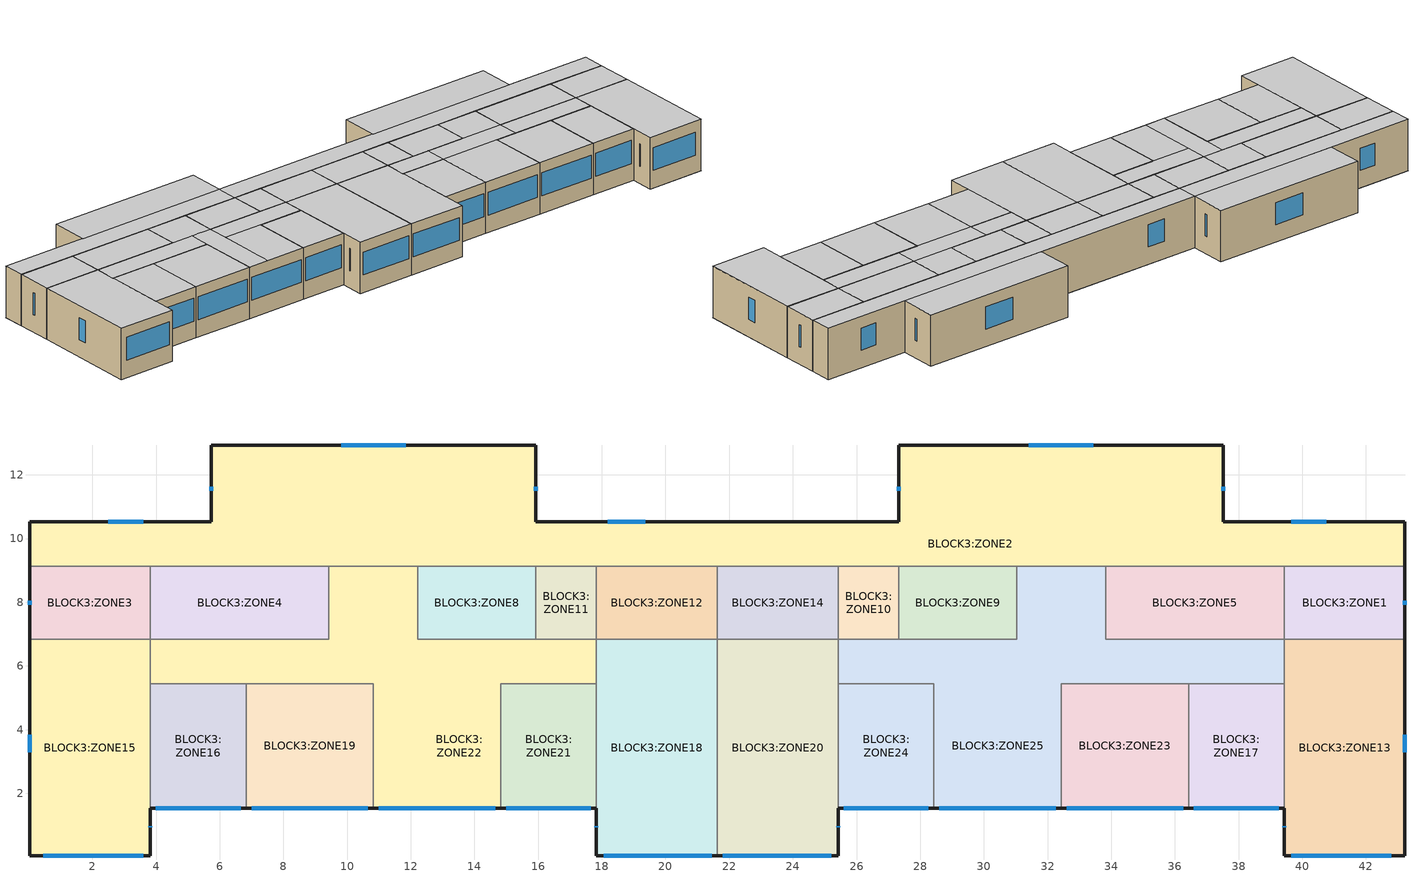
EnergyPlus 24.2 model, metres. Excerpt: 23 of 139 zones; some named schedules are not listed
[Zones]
BLOCK3:ZONE3
 floor to BLOCK2:ZONE3 (XIAN_Wenjiaoyuan_22_InternalFloor_Reversed_Rev): 3.82,6.83 0.03,6.83 0.03,9.14 3.82,9.14 z6.6
 wall outside (XIAN_Wenjiaoyuan_22_Wall): 0.03,9.14 0.03,6.83 z6.6:9.9
 wall to BLOCK3:ZONE4 (Project partition): 3.82,6.83 3.82,9.14 z6.6:9.9
 wall to BLOCK3:ZONE2 (Project partition): 3.82,9.14 0.03,9.14 z6.6:9.9
 wall to BLOCK3:ZONE15 (Project partition): 0.03,6.83 3.82,6.83 z6.6:9.9
 window (XIAN_Wenjiaoyuan_22_ExternalWindows - 1001): 0.03,8.05 0.03,7.92 z7.73:9.15
 ceiling to BLOCK4:ZONE3 (XIAN_Wenjiaoyuan_22_InternalFloor_Reversed): 0.03,6.83 3.82,6.83 3.82,9.14 0.03,9.14 z9.9
BLOCK3:ZONE4
 floor to BLOCK2:ZONE4 (XIAN_Wenjiaoyuan_22_InternalFloor_Reversed_Rev): 9.43,6.83 3.82,6.83 3.82,9.14 9.43,9.14 z6.6
 wall to BLOCK3:ZONE22 (Project partition_Rev): 3.82,6.83 9.43,6.83 9.43,9.14 z6.6:9.9
 wall to BLOCK3:ZONE2 (Project partition): 9.43,9.14 3.82,9.14 z6.6:9.9
 ceiling to BLOCK4:ZONE4 (XIAN_Wenjiaoyuan_22_InternalFloor_Reversed): 3.82,6.83 9.43,6.83 9.43,9.14 3.82,9.14 z9.9
BLOCK3:ZONE22
 floor to BLOCK2:ZONE22 (XIAN_Wenjiaoyuan_22_InternalFloor_Reversed_Rev): 14.83,1.53 12.23,1.53 12.23,5.43 14.83,5.43 z6.6; 17.83,5.43 12.23,5.43 12.23,6.83 17.83,6.83 z6.6; 12.23,6.83 9.43,6.83 9.43,9.14 12.23,9.14 z6.6; 10.83,5.43 3.82,5.43 3.82,6.83 10.82,6.83 z6.6; 12.23,1.53 10.83,1.53 10.82,6.83 12.23,6.83 z6.6
 wall outside (XIAN_Wenjiaoyuan_22_Wall): 10.83,1.53 14.83,1.53 z6.6:9.9
 wall to BLOCK3:ZONE8 (Project partition): 15.93,6.83 12.23,6.83 12.23,9.14 z6.6:9.9
 wall to BLOCK3:ZONE2 (Project partition): 12.23,9.14 9.43,9.14 z6.6:9.9
 wall to BLOCK3:ZONE15 (Project partition): 3.82,6.83 3.82,5.43 z6.6:9.9
 wall to BLOCK3:ZONE16 (Project partition): 3.82,5.43 6.83,5.43 z6.6:9.9
 wall to BLOCK3:ZONE19 (Project partition): 6.83,5.43 10.83,5.43 10.83,1.53 z6.6:9.9
 wall to BLOCK3:ZONE21 (Project partition): 14.83,1.53 14.83,5.43 17.83,5.43 z6.6:9.9
 wall to BLOCK3:ZONE18 (Project partition): 17.83,5.43 17.83,6.83 z6.6:9.9
 wall to BLOCK3:ZONE11 (Project partition): 17.83,6.83 15.93,6.83 z6.6:9.9
 window (XIAN_Wenjiaoyuan_22_ExternalWindows - 1001): 11,1.53 14.66,1.53 z7.73:9.2
 ceiling to BLOCK4:ZONE22 (XIAN_Wenjiaoyuan_22_InternalFloor_Reversed): 12.23,1.53 14.83,1.53 14.83,5.43 12.23,5.43 z9.9; 12.23,5.43 17.83,5.43 17.83,6.83 12.23,6.83 z9.9; 9.43,6.83 12.23,6.83 12.23,9.14 9.43,9.14 z9.9; 3.82,5.43 10.83,5.43 10.82,6.83 3.82,6.83 z9.9; 10.83,1.53 12.23,1.53 12.23,6.83 10.82,6.83 z9.9
BLOCK3:ZONE8
 floor to BLOCK2:ZONE8 (XIAN_Wenjiaoyuan_22_InternalFloor_Reversed_Rev): 15.93,6.83 12.23,6.83 12.23,9.14 15.93,9.14 z6.6
 wall to BLOCK3:ZONE11 (Project partition): 15.93,6.83 15.93,9.14 z6.6:9.9
 wall to BLOCK3:ZONE2 (Project partition): 15.93,9.14 12.23,9.14 z6.6:9.9
 ceiling to BLOCK4:ZONE8 (XIAN_Wenjiaoyuan_22_InternalFloor_Reversed): 12.23,6.83 15.93,6.83 15.93,9.14 12.23,9.14 z9.9
BLOCK3:ZONE11
 floor to BLOCK2:ZONE11 (XIAN_Wenjiaoyuan_22_InternalFloor_Reversed_Rev): 17.83,6.83 15.93,6.83 15.93,9.14 17.83,9.14 z6.6
 wall to BLOCK3:ZONE12 (Project partition): 17.83,6.83 17.83,9.14 z6.6:9.9
 wall to BLOCK3:ZONE2 (Project partition): 17.83,9.14 15.93,9.14 z6.6:9.9
 ceiling to BLOCK4:ZONE11 (XIAN_Wenjiaoyuan_22_InternalFloor_Reversed): 15.93,6.83 17.83,6.83 17.83,9.14 15.93,9.14 z9.9
BLOCK3:ZONE12
 floor to BLOCK2:ZONE12 (XIAN_Wenjiaoyuan_22_InternalFloor_Reversed_Rev): 21.63,6.83 17.83,6.83 17.83,9.14 21.63,9.14 z6.6
 wall to BLOCK3:ZONE14 (Project partition): 21.63,6.83 21.63,9.14 z6.6:9.9
 wall to BLOCK3:ZONE2 (Project partition): 21.63,9.14 17.83,9.14 z6.6:9.9
 wall to BLOCK3:ZONE18 (Project partition): 17.83,6.83 21.63,6.83 z6.6:9.9
 ceiling to BLOCK4:ZONE12 (XIAN_Wenjiaoyuan_22_InternalFloor_Reversed): 17.83,6.83 21.63,6.83 21.63,9.14 17.83,9.14 z9.9
BLOCK3:ZONE14
 floor to BLOCK2:ZONE14 (XIAN_Wenjiaoyuan_22_InternalFloor_Reversed_Rev): 25.43,6.83 21.63,6.83 21.63,9.14 25.43,9.14 z6.6
 wall to BLOCK3:ZONE10 (Project partition): 25.43,6.83 25.43,9.14 z6.6:9.9
 wall to BLOCK3:ZONE2 (Project partition): 25.43,9.14 21.63,9.14 z6.6:9.9
 wall to BLOCK3:ZONE20 (Project partition): 21.63,6.83 25.43,6.83 z6.6:9.9
 ceiling to BLOCK4:ZONE14 (XIAN_Wenjiaoyuan_22_InternalFloor_Reversed): 21.63,6.83 25.43,6.83 25.43,9.14 21.63,9.14 z9.9
BLOCK3:ZONE10
 floor to BLOCK2:ZONE10 (XIAN_Wenjiaoyuan_22_InternalFloor_Reversed_Rev): 27.33,6.83 25.43,6.83 25.43,9.14 27.33,9.14 z6.6
 wall to BLOCK3:ZONE9 (Project partition): 27.33,6.83 27.33,9.14 z6.6:9.9
 wall to BLOCK3:ZONE2 (Project partition): 27.33,9.14 25.43,9.14 z6.6:9.9
 wall to BLOCK3:ZONE25 (Project partition_Rev): 25.43,6.83 27.33,6.83 z6.6:9.9
 ceiling to BLOCK4:ZONE10 (XIAN_Wenjiaoyuan_22_InternalFloor_Reversed): 25.43,6.83 27.33,6.83 27.33,9.14 25.43,9.14 z9.9
BLOCK3:ZONE9
 floor to BLOCK2:ZONE9 (XIAN_Wenjiaoyuan_22_InternalFloor_Reversed_Rev): 31.03,6.83 27.33,6.83 27.33,9.14 31.03,9.14 z6.6
 wall to BLOCK3:ZONE25 (Project partition_Rev): 27.33,6.83 31.03,6.83 31.03,9.14 z6.6:9.9
 wall to BLOCK3:ZONE2 (Project partition): 31.03,9.14 27.33,9.14 z6.6:9.9
 ceiling to BLOCK4:ZONE9 (XIAN_Wenjiaoyuan_22_InternalFloor_Reversed): 27.33,6.83 31.03,6.83 31.03,9.14 27.33,9.14 z9.9
BLOCK3:ZONE25
 floor to BLOCK2:ZONE25 (XIAN_Wenjiaoyuan_22_InternalFloor_Reversed_Rev): 39.43,5.43 33.83,5.43 33.83,6.83 39.43,6.83 z6.6; 33.83,6.83 31.03,6.83 31.03,9.14 33.83,9.14 z6.6; 28.43,5.43 25.43,5.43 25.43,6.83 28.43,6.83 z6.6; 32.43,1.53 28.43,1.53 28.43,5.43 32.43,5.43 z6.6; 33.83,5.43 28.43,5.43 28.43,6.83 33.83,6.83 z6.6
 wall outside (XIAN_Wenjiaoyuan_22_Wall): 28.43,1.53 32.43,1.53 z6.6:9.9
 wall to BLOCK3:ZONE5 (Project partition): 39.43,6.83 33.83,6.83 33.83,9.14 z6.6:9.9
 wall to BLOCK3:ZONE2 (Project partition): 33.83,9.14 31.03,9.14 z6.6:9.9
 wall to BLOCK3:ZONE20 (Project partition): 25.43,6.83 25.43,5.43 z6.6:9.9
 wall to BLOCK3:ZONE24 (Project partition): 25.43,5.43 28.43,5.43 28.43,1.53 z6.6:9.9
 wall to BLOCK3:ZONE23 (Project partition): 32.43,1.53 32.43,5.43 36.43,5.43 z6.6:9.9
 wall to BLOCK3:ZONE17 (Project partition): 36.43,5.43 39.43,5.43 z6.6:9.9
 wall to BLOCK3:ZONE13 (Project partition): 39.43,5.43 39.43,6.83 z6.6:9.9
 window (XIAN_Wenjiaoyuan_22_ExternalWindows - 1001): 28.6,1.53 32.26,1.53 z7.73:9.2
 ceiling to BLOCK4:ZONE25 (XIAN_Wenjiaoyuan_22_InternalFloor_Reversed): 33.83,5.43 39.43,5.43 39.43,6.83 33.83,6.83 z9.9; 31.03,6.83 33.83,6.83 33.83,9.14 31.03,9.14 z9.9; 25.43,5.43 28.43,5.43 28.43,6.83 25.43,6.83 z9.9; 28.43,1.53 32.43,1.53 32.43,5.43 28.43,5.43 z9.9; 28.43,5.43 33.83,5.43 33.83,6.83 28.43,6.83 z9.9
BLOCK3:ZONE5
 floor to BLOCK2:ZONE5 (XIAN_Wenjiaoyuan_22_InternalFloor_Reversed_Rev): 39.43,6.83 33.83,6.83 33.83,9.14 39.43,9.14 z6.6
 wall to BLOCK3:ZONE1 (Project partition): 39.43,6.83 39.43,9.14 z6.6:9.9
 wall to BLOCK3:ZONE2 (Project partition): 39.43,9.14 33.83,9.14 z6.6:9.9
 ceiling to BLOCK4:ZONE5 (XIAN_Wenjiaoyuan_22_InternalFloor_Reversed): 33.83,6.83 39.43,6.83 39.43,9.14 33.83,9.14 z9.9
BLOCK3:ZONE1
 floor to BLOCK2:ZONE1 (XIAN_Wenjiaoyuan_22_InternalFloor_Reversed_Rev): 43.23,6.83 39.43,6.83 39.43,9.14 43.23,9.14 z6.6
 wall outside (XIAN_Wenjiaoyuan_22_Wall): 43.23,6.83 43.23,9.14 z6.6:9.9
 wall to BLOCK3:ZONE2 (Project partition): 43.23,9.14 39.43,9.14 z6.6:9.9
 wall to BLOCK3:ZONE13 (Project partition): 39.43,6.83 43.23,6.83 z6.6:9.9
 window (XIAN_Wenjiaoyuan_22_ExternalWindows - 1001): 43.23,7.92 43.23,8.05 z7.73:9.15
 ceiling to BLOCK4:ZONE1 (XIAN_Wenjiaoyuan_22_InternalFloor_Reversed): 39.43,6.83 43.23,6.83 43.23,9.14 39.43,9.14 z9.9
BLOCK3:ZONE15
 floor to BLOCK2:ZONE15 (XIAN_Wenjiaoyuan_22_InternalFloor_Reversed_Rev): 3.82,0.03 0.03,0.03 0.03,6.83 3.82,6.83 z6.6
 wall outside (XIAN_Wenjiaoyuan_22_Wall): 0.03,6.83 0.03,0.03 3.82,0.03 3.82,1.53 z6.6:9.9
 wall to BLOCK3:ZONE16 (Project partition): 3.82,1.53 3.82,5.43 z6.6:9.9
 window (XIAN_Wenjiaoyuan_22_ExternalWindows - 1001): 0.03,3.84 0.03,3.28 / 3.82,0.93 3.82,0.97 z7.73:9.15; 0.46,0.03 3.6,0.03 z7.73:9.21
 ceiling to BLOCK4:ZONE15 (XIAN_Wenjiaoyuan_22_InternalFloor_Reversed): 0.03,0.03 3.82,0.03 3.82,6.83 0.03,6.83 z9.9
BLOCK3:ZONE18
 floor to BLOCK2:ZONE18 (XIAN_Wenjiaoyuan_22_InternalFloor_Reversed_Rev): 21.63,0.03 17.83,0.03 17.83,6.83 21.63,6.83 z6.6
 wall outside (XIAN_Wenjiaoyuan_22_Wall): 17.83,1.53 17.83,0.03 21.63,0.03 z6.6:9.9
 wall to BLOCK3:ZONE20 (Project partition): 21.63,0.03 21.63,6.83 z6.6:9.9
 wall to BLOCK3:ZONE21 (Project partition): 17.83,5.43 17.83,1.53 z6.6:9.9
 window (XIAN_Wenjiaoyuan_22_ExternalWindows - 1001): 17.83,0.97 17.83,0.93 z7.73:9.15; 18.06,0.03 21.46,0.03 z7.73:9.2
 ceiling to BLOCK4:ZONE18 (XIAN_Wenjiaoyuan_22_InternalFloor_Reversed): 17.83,0.03 21.63,0.03 21.63,6.83 17.83,6.83 z9.9
BLOCK3:ZONE20
 floor to BLOCK2:ZONE20 (XIAN_Wenjiaoyuan_22_InternalFloor_Reversed_Rev): 25.43,0.03 21.63,0.03 21.63,6.83 25.43,6.83 z6.6
 wall outside (XIAN_Wenjiaoyuan_22_Wall): 21.63,0.03 25.43,0.03 25.43,1.53 z6.6:9.9
 wall to BLOCK3:ZONE24 (Project partition): 25.43,1.53 25.43,5.43 z6.6:9.9
 window (XIAN_Wenjiaoyuan_22_ExternalWindows - 1001): 21.8,0.03 25.2,0.03 z7.73:9.2; 25.43,0.93 25.43,0.97 z7.73:9.15
 ceiling to BLOCK4:ZONE20 (XIAN_Wenjiaoyuan_22_InternalFloor_Reversed): 21.63,0.03 25.43,0.03 25.43,6.83 21.63,6.83 z9.9
BLOCK3:ZONE13
 floor to BLOCK2:ZONE13 (XIAN_Wenjiaoyuan_22_InternalFloor_Reversed_Rev): 43.23,0.03 39.43,0.03 39.43,6.83 43.23,6.83 z6.6
 wall outside (XIAN_Wenjiaoyuan_22_Wall): 39.43,1.53 39.43,0.03 43.23,0.03 43.23,6.83 z6.6:9.9
 wall to BLOCK3:ZONE17 (Project partition): 39.43,5.43 39.43,1.53 z6.6:9.9
 window (XIAN_Wenjiaoyuan_22_ExternalWindows - 1001): 43.23,3.28 43.23,3.84 / 39.43,0.97 39.43,0.93 z7.73:9.15; 39.66,0.03 42.8,0.03 z7.73:9.21
 ceiling to BLOCK4:ZONE13 (XIAN_Wenjiaoyuan_22_InternalFloor_Reversed): 39.43,0.03 43.23,0.03 43.23,6.83 39.43,6.83 z9.9
BLOCK3:ZONE16
 floor to BLOCK2:ZONE16 (XIAN_Wenjiaoyuan_22_InternalFloor_Reversed_Rev): 6.83,1.53 3.82,1.53 3.82,5.43 6.83,5.43 z6.6
 wall outside (XIAN_Wenjiaoyuan_22_Wall): 3.82,1.53 6.83,1.53 z6.6:9.9
 wall to BLOCK3:ZONE19 (Project partition): 6.83,1.53 6.83,5.43 z6.6:9.9
 window (XIAN_Wenjiaoyuan_22_ExternalWindows - 1001): 3.99,1.53 6.66,1.53 z7.73:9.22
 ceiling to BLOCK4:ZONE16 (XIAN_Wenjiaoyuan_22_InternalFloor_Reversed): 3.82,1.53 6.83,1.53 6.83,5.43 3.82,5.43 z9.9
BLOCK3:ZONE19
 floor to BLOCK2:ZONE19 (XIAN_Wenjiaoyuan_22_InternalFloor_Reversed_Rev): 10.83,1.53 6.83,1.53 6.83,5.43 10.83,5.43 z6.6
 wall outside (XIAN_Wenjiaoyuan_22_Wall): 6.83,1.53 10.83,1.53 z6.6:9.9
 window (XIAN_Wenjiaoyuan_22_ExternalWindows - 1001): 7,1.53 10.66,1.53 z7.73:9.2
 ceiling to BLOCK4:ZONE19 (XIAN_Wenjiaoyuan_22_InternalFloor_Reversed): 6.83,1.53 10.83,1.53 10.83,5.43 6.83,5.43 z9.9
BLOCK3:ZONE21
 floor to BLOCK2:ZONE21 (XIAN_Wenjiaoyuan_22_InternalFloor_Reversed_Rev): 17.83,1.53 14.83,1.53 14.83,5.43 17.83,5.43 z6.6
 wall outside (XIAN_Wenjiaoyuan_22_Wall): 14.83,1.53 17.83,1.53 z6.6:9.9
 window (XIAN_Wenjiaoyuan_22_ExternalWindows - 1001): 15,1.53 17.66,1.53 z7.73:9.22
 ceiling to BLOCK4:ZONE21 (XIAN_Wenjiaoyuan_22_InternalFloor_Reversed): 14.83,1.53 17.83,1.53 17.83,5.43 14.83,5.43 z9.9
BLOCK3:ZONE24
 floor to BLOCK2:ZONE24 (XIAN_Wenjiaoyuan_22_InternalFloor_Reversed_Rev): 28.43,1.53 25.43,1.53 25.43,5.43 28.43,5.43 z6.6
 wall outside (XIAN_Wenjiaoyuan_22_Wall): 25.43,1.53 28.43,1.53 z6.6:9.9
 window (XIAN_Wenjiaoyuan_22_ExternalWindows - 1001): 25.6,1.53 28.26,1.53 z7.73:9.22
 ceiling to BLOCK4:ZONE24 (XIAN_Wenjiaoyuan_22_InternalFloor_Reversed): 25.43,1.53 28.43,1.53 28.43,5.43 25.43,5.43 z9.9
BLOCK3:ZONE23
 floor to BLOCK2:ZONE23 (XIAN_Wenjiaoyuan_22_InternalFloor_Reversed_Rev): 36.43,1.53 32.43,1.53 32.43,5.43 36.43,5.43 z6.6
 wall outside (XIAN_Wenjiaoyuan_22_Wall): 32.43,1.53 36.43,1.53 z6.6:9.9
 wall to BLOCK3:ZONE17 (Project partition): 36.43,1.53 36.43,5.43 z6.6:9.9
 window (XIAN_Wenjiaoyuan_22_ExternalWindows - 1001): 32.6,1.53 36.26,1.53 z7.73:9.2
 ceiling to BLOCK4:ZONE23 (XIAN_Wenjiaoyuan_22_InternalFloor_Reversed): 32.43,1.53 36.43,1.53 36.43,5.43 32.43,5.43 z9.9
BLOCK3:ZONE17
 floor to BLOCK2:ZONE17 (XIAN_Wenjiaoyuan_22_InternalFloor_Reversed_Rev): 39.43,1.53 36.43,1.53 36.43,5.43 39.43,5.43 z6.6
 wall outside (XIAN_Wenjiaoyuan_22_Wall): 36.43,1.53 39.43,1.53 z6.6:9.9
 window (XIAN_Wenjiaoyuan_22_ExternalWindows - 1001): 36.6,1.53 39.26,1.53 z7.73:9.22
 ceiling to BLOCK4:ZONE17 (XIAN_Wenjiaoyuan_22_InternalFloor_Reversed): 36.43,1.53 39.43,1.53 39.43,5.43 36.43,5.43 z9.9
BLOCK3:ZONE2
 floor to BLOCK2:ZONE2 (XIAN_Wenjiaoyuan_22_InternalFloor_Reversed_Rev): 37.53,10.54 27.33,10.54 27.33,12.94 37.53,12.94 z6.6; 43.23,9.14 15.93,9.14 15.93,10.54 43.23,10.54 z6.6; 15.93,10.54 5.73,10.54 5.73,12.94 15.93,12.94 z6.6; 15.93,9.14 0.03,9.14 0.03,10.54 15.93,10.54 z6.6
 wall outside (XIAN_Wenjiaoyuan_22_Wall): 43.23,9.14 43.23,10.54 37.53,10.54 37.53,12.94 27.33,12.94 27.33,10.54 15.93,10.54 15.93,12.94 5.73,12.94 5.73,10.54 0.03,10.54 0.03,9.14 z6.6:9.9
 window (XIAN_Wenjiaoyuan_22_ExternalWindows - 1001): 40.76,10.54 39.66,10.54 / 37.53,11.5 37.53,11.63 / 33.44,12.94 31.42,12.94 / 27.33,11.63 27.33,11.5 / 15.93,11.5 15.93,11.63 / 11.84,12.94 9.81,12.94 / 5.73,11.63 5.73,11.5 / 3.6,10.54 2.49,10.54 z7.73:9.15
 window x2 (XIAN_Wenjiaoyuan_22_ExternalWindows - 1001): 19.37,10.54 18.19,10.54 z7.73:9.15
 ceiling to BLOCK4:ZONE2 (XIAN_Wenjiaoyuan_22_InternalFloor_Reversed): 27.33,10.54 37.53,10.54 37.53,12.94 27.33,12.94 z9.9; 15.93,9.14 43.23,9.14 43.23,10.54 15.93,10.54 z9.9; 5.73,10.54 15.93,10.54 15.93,12.94 5.73,12.94 z9.9; 0.03,9.14 15.93,9.14 15.93,10.54 0.03,10.54 z9.9
[Site:Location]
XIAN_Wenjiaoyuan_22 (01-01:31-12)  (01-01:31-12): Latitude {deg}=34.3; Longitude {deg}=108.93; Time Zone {hr}=8; Elevation {m}=479
[Site:GroundTemperature:BuildingSurface]
18, 18, 18, 18, 18, 18, 18, 18, 18, 18, 18, 18
[Site:GroundTemperature:Deep]
14, 14, 14, 14, 14, 14, 14, 14, 14, 14, 14, 14
[Site:GroundTemperature:Shallow]
14, 14, 14, 14, 14, 14, 14, 14, 14, 14, 14, 14
[Site:GroundTemperature:FCfactorMethod]
2.95, 1.86, 3.8, 6.83, 14.77, 20.89, 25.02, 26.28, 24.14, 19.38, 13.03, 7.13
[Site:GroundReflectance]
0.2, 0.2, 0.2, 0.2, 0.2, 0.2, 0.2, 0.2, 0.2, 0.2, 0.2, 0.2
[Site:GroundReflectance:SnowModifier]
2, 2
[SizingPeriod:DesignDay] Day of Month=15; Day Type=SummerDesignDay; Humidity Condition Type=WetBulb; Barometric Pressure {Pa}=95701.4; Wind Speed {m/s}=0; Wind Direction {deg}=0; Rain Indicator=No; Snow Indicator=No; Daylight Saving Time Indicator=No; Solar Model Indicator=ASHRAEClearSky; Sky Clearness=0.98
Name | Month | Maximum Dry-Bulb Temperature {C} | Daily Dry-Bulb Temperature Range {deltaC} | Wetbulb or DewPoint at Maximum Dry-Bulb {C}
Summer Design Day in XIAN_Wenjiaoyuan_22 (01-01:31-12) Jun | 6 | 38.1 | 15 | 20.8
Summer Design Day in XIAN_Wenjiaoyuan_22 (01-01:31-12) Jul | 7 | 37.8 | 12.1 | 24
Summer Design Day in XIAN_Wenjiaoyuan_22 (01-01:31-12) Aug | 8 | 36 | 10.7 | 25.3
Summer Design Day in XIAN_Wenjiaoyuan_22 (01-01:31-12) Sep | 9 | 34.2 | 12.2 | 23.4
[Site:Precipitation]
Precipitation Model Type=ScheduleAndDesignLevel; Design Level for Total Annual Precipitation {m/yr}=0.75; Precipitation Rates Schedule=Site Precipitation Schedule; Average Total Annual Precipitation {m/yr}=0.75
[Building]
Building 1: North Axis {deg}=0; Terrain=Suburbs; Loads Convergence Tolerance Value {W}=.04; Temperature Convergence Tolerance Value {deltaC}=.4; Solar Distribution=FullExterior; Maximum Number of Warmup Days=25; Minimum Number of Warmup Days=6
[Material:NoMass] Roughness=Rough; Thermal Resistance {m2-K/W}=.15; Thermal Absorptance=0.9; Solar Absorptance=0.7; Visible Absorptance=0.7
5_RVAL_2; 6_RVAL_2
[Construction]
XIAN_Wenjiaoyuan_22_InternalFloor_Reversed: XIAN_Wenjiaoyuan_22_InternalFloor_1_.02, XIAN_Wenjiaoyuan_22_InternalFloor_3_.1, XIAN_Wenjiaoyuan_22_InternalFloor_2_.12, XIAN_Wenjiaoyuan_22_InternalFloor_1_.03, XIAN_Wenjiaoyuan_22_InternalFloor_1_.02
XIAN_Wenjiaoyuan_22_InternalFloor_Reversed_Rev: XIAN_Wenjiaoyuan_22_InternalFloor_1_.02, XIAN_Wenjiaoyuan_22_InternalFloor_1_.03, XIAN_Wenjiaoyuan_22_InternalFloor_2_.12, XIAN_Wenjiaoyuan_22_InternalFloor_3_.1, XIAN_Wenjiaoyuan_22_InternalFloor_1_.02
Project partition: Gypsum Plasterboard_.025, 5_RVAL_2, Gypsum Plasterboard_.025
Project partition_Rev: Gypsum Plasterboard_.025, 6_RVAL_2, Gypsum Plasterboard_.025
XIAN_Wenjiaoyuan_22_Wall: XIAN_Wenjiaoyuan_22_Wall_1_.1, XIAN_Wenjiaoyuan_22_Wall_2_.02, XIAN_Wenjiaoyuan_22_Wall_3_.2, XIAN_Wenjiaoyuan_22_Wall_4_.015
XIAN_Wenjiaoyuan_22_ExternalWindows - 1001: Simple XIAN_Wenjiaoyuan_22_ExternalWindows - 1001
[Material] Roughness=Rough
Name | Thickness {m} | Conductivity {W/m-K} | Density {kg/m3} | Specific Heat {J/kg-K} | Thermal Absorptance | Solar Absorptance | Visible Absorptance
XIAN_Wenjiaoyuan_22_InternalFloor_1_.02 | .02 | 1.28 | 2100 | 840 | .9 | .6 | .6
XIAN_Wenjiaoyuan_22_InternalFloor_3_.1 | .1 | .041 | 500 | 840 | .9 | .6 | .6
XIAN_Wenjiaoyuan_22_InternalFloor_2_.12 | .12 | 1.74 | 500 | 840 | .9 | .6 | .6
XIAN_Wenjiaoyuan_22_InternalFloor_1_.03 | .03 | 1.28 | 2100 | 840 | .9 | .6 | .6
Gypsum Plasterboard_.025 | .025 | 0.25 | 900 | 1000 | 0.9 | 0.5 | 0.5
XIAN_Wenjiaoyuan_22_Wall_1_.1 | .1 | .041 | 1700 | 800 | .9 | .7 | .7
XIAN_Wenjiaoyuan_22_Wall_2_.02 | .02 | 1.28 | 35 | 1400 | .9 | .6 | .6
XIAN_Wenjiaoyuan_22_Wall_3_.2 | .2 | 1.74 | 1400 | 1000 | .9 | .6 | .6
XIAN_Wenjiaoyuan_22_Wall_4_.015 | .015 | 1.28 | 1000 | 1000 | .9 | .5 | .5
[WindowMaterial:SimpleGlazingSystem]
Simple XIAN_Wenjiaoyuan_22_ExternalWindows - 1001: U-Factor {W/m2-K}=1.76; Solar Heat Gain Coefficient=.33; Visible Transmittance=.8
[Zone] Type=1; Multiplier=1; Zone Inside Convection Algorithm=TARP; Part of Total Floor Area=Yes
Name | Volume {m3} | Floor Area {m2}
BLOCK3:ZONE3 | 21.9668 | 7.2979
BLOCK3:ZONE4 | 35.3248 | 11.7358
BLOCK3:ZONE22 | 112.6766 | 37.4341
BLOCK3:ZONE8 | 23.0076 | 7.6437
BLOCK3:ZONE11 | 11.3642 | 3.7755
BLOCK3:ZONE12 | 23.6386 | 7.8533
BLOCK3:ZONE14 | 23.6692 | 7.8635
BLOCK3:ZONE10 | 11.3336 | 3.7653
BLOCK3:ZONE9 | 23.0384 | 7.6539
BLOCK3:ZONE25 | 112.6033 | 37.4097
BLOCK3:ZONE5 | 35.2967 | 11.7265
BLOCK3:ZONE1 | 21.96 | 7.2957
BLOCK3:ZONE15 | 64.0793 | 21.2888
BLOCK3:ZONE18 | 69.0619 | 22.9441
BLOCK3:ZONE20 | 69.1091 | 22.9598
BLOCK3:ZONE13 | 64.0591 | 21.2821
BLOCK3:ZONE16 | 29.9622 | 9.9542
BLOCK3:ZONE19 | 40.4119 | 13.4259
BLOCK3:ZONE21 | 29.919 | 9.9399
BLOCK3:ZONE24 | 29.9377 | 9.9461
BLOCK3:ZONE23 | 40.442 | 13.4359
BLOCK3:ZONE17 | 29.9297 | 9.9434
BLOCK3:ZONE2 | 264.3602 | 87.8273
[PEOPLE] Number of People Calculation Method=People/Area; Fraction Radiant=.3; Sensible Heat Fraction=AutoCalculate; Carbon Dioxide Generation Rate {m3/s-W}=3.82e-08; Enable ASHRAE 55 Comfort Warnings=No; Mean Radiant Temperature Calculation Type=EnclosureAveraged; Work Efficiency Schedule=Work efficiency; Clothing Insulation Calculation Method=ClothingInsulationSchedule; Air Velocity Schedule=Default Air Velocity for Comfort Calculations
Name | Zone or ZoneList or Space or SpaceList | Number of People Schedule | People per Floor Area {person/m2} | Activity Level Schedule | Clothing Insulation Schedule
People BLOCK3:ZONE3 | BLOCK3:ZONE3 | Dwell_DomBath_Occ | 0.0187368 | Activity Schedule 5859 | Clothing Schedule 5859
People BLOCK3:ZONE4 | BLOCK3:ZONE4 | Dwell_DomKitchen_Occ | 0.0237037 | Activity Schedule 5866 | Clothing Schedule 5866
People BLOCK3:ZONE22 | BLOCK3:ZONE22 | Dwell_DomLounge_Occ | 0.0187563 | Activity Schedule 5873 | Clothing Schedule 5873
People BLOCK3:ZONE8 | BLOCK3:ZONE8 | Dwell_DomBed_Occ | 0.0229388 | Activity Schedule 5890 | Clothing Schedule 5890
People BLOCK3:ZONE11 | BLOCK3:ZONE11 | Dwell_DomToilet_Occ | 0.0243172 | Activity Schedule 5897 | Clothing Schedule 5897
People BLOCK3:ZONE12 | BLOCK3:ZONE12 | Dwell_DomBath_Occ | 0.0187368 | Activity Schedule 5904 | Clothing Schedule 5904
People BLOCK3:ZONE14 | BLOCK3:ZONE14 | Dwell_DomBath_Occ | 0.0187368 | Activity Schedule 5911 | Clothing Schedule 5911
People BLOCK3:ZONE10 | BLOCK3:ZONE10 | Dwell_DomToilet_Occ | 0.0243172 | Activity Schedule 5918 | Clothing Schedule 5918
People BLOCK3:ZONE9 | BLOCK3:ZONE9 | Dwell_DomBed_Occ | 0.0229388 | Activity Schedule 5925 | Clothing Schedule 5925
People BLOCK3:ZONE25 | BLOCK3:ZONE25 | Dwell_DomLounge_Occ | 0.0187563 | Activity Schedule 5932 | Clothing Schedule 5932
People BLOCK3:ZONE5 | BLOCK3:ZONE5 | Dwell_DomKitchen_Occ | 0.0237037 | Activity Schedule 5949 | Clothing Schedule 5949
People BLOCK3:ZONE1 | BLOCK3:ZONE1 | Dwell_DomBath_Occ | 0.0187368 | Activity Schedule 5956 | Clothing Schedule 5956
People BLOCK3:ZONE15 | BLOCK3:ZONE15 | Dwell_DomBed_Occ | 0.0229388 | Activity Schedule 5963 | Clothing Schedule 5963
People BLOCK3:ZONE18 | BLOCK3:ZONE18 | Dwell_DomBed_Occ | 0.0229388 | Activity Schedule 5972 | Clothing Schedule 5972
People BLOCK3:ZONE20 | BLOCK3:ZONE20 | Dwell_DomBed_Occ | 0.0229388 | Activity Schedule 5981 | Clothing Schedule 5981
People BLOCK3:ZONE13 | BLOCK3:ZONE13 | Dwell_DomBed_Occ | 0.0229388 | Activity Schedule 5990 | Clothing Schedule 5990
People BLOCK3:ZONE16 | BLOCK3:ZONE16 | Dwell_DomBed_Occ | 0.0229388 | Activity Schedule 5999 | Clothing Schedule 5999
People BLOCK3:ZONE19 | BLOCK3:ZONE19 | Dwell_DomDining_Occ | .0169163 | Activity Schedule 6006 | Clothing Schedule 6006
People BLOCK3:ZONE21 | BLOCK3:ZONE21 | Dwell_DomBed_Occ | 0.0229388 | Activity Schedule 6013 | Clothing Schedule 6013
People BLOCK3:ZONE24 | BLOCK3:ZONE24 | Dwell_DomBed_Occ | 0.0229388 | Activity Schedule 6020 | Clothing Schedule 6020
People BLOCK3:ZONE23 | BLOCK3:ZONE23 | Dwell_DomDining_Occ | .0169163 | Activity Schedule 6027 | Clothing Schedule 6027
People BLOCK3:ZONE17 | BLOCK3:ZONE17 | Dwell_DomBed_Occ | 0.0229388 | Activity Schedule 6034 | Clothing Schedule 6034
[Lights] Design Level Calculation Method=Watts/Area; Return Air Fraction=0; Fraction Radiant=.42; Fraction Visible=.18; Fraction Replaceable=1
Name | Zone or ZoneList or Space or SpaceList | Schedule | Watts per Floor Area {W/m2}
BLOCK3:ZONE3 General lighting | BLOCK3:ZONE3 | Dwell_DomBath_Light | 7.5
BLOCK3:ZONE4 General lighting | BLOCK3:ZONE4 | Dwell_DomKitchen_Light | 7.5
BLOCK3:ZONE22 General lighting | BLOCK3:ZONE22 | Dwell_DomLounge_Light | 2.5
BLOCK3:ZONE8 General lighting | BLOCK3:ZONE8 | Dwell_DomBed_Light | 5
BLOCK3:ZONE11 General lighting | BLOCK3:ZONE11 | Dwell_DomToilet_Light | 5
BLOCK3:ZONE12 General lighting | BLOCK3:ZONE12 | Dwell_DomBath_Light | 7.5
BLOCK3:ZONE14 General lighting | BLOCK3:ZONE14 | Dwell_DomBath_Light | 7.5
BLOCK3:ZONE10 General lighting | BLOCK3:ZONE10 | Dwell_DomToilet_Light | 5
BLOCK3:ZONE9 General lighting | BLOCK3:ZONE9 | Dwell_DomBed_Light | 5
BLOCK3:ZONE25 General lighting | BLOCK3:ZONE25 | Dwell_DomLounge_Light | 2.5
BLOCK3:ZONE5 General lighting | BLOCK3:ZONE5 | Dwell_DomKitchen_Light | 7.5
BLOCK3:ZONE1 General lighting | BLOCK3:ZONE1 | Dwell_DomBath_Light | 7.5
BLOCK3:ZONE15 General lighting | BLOCK3:ZONE15 | Dwell_DomBed_Light | 5
BLOCK3:ZONE18 General lighting | BLOCK3:ZONE18 | Dwell_DomBed_Light | 5
BLOCK3:ZONE20 General lighting | BLOCK3:ZONE20 | Dwell_DomBed_Light | 5
BLOCK3:ZONE13 General lighting | BLOCK3:ZONE13 | Dwell_DomBed_Light | 5
BLOCK3:ZONE16 General lighting | BLOCK3:ZONE16 | Dwell_DomBed_Light | 5
BLOCK3:ZONE19 General lighting | BLOCK3:ZONE19 | Dwell_DomDining_Light | 2.5
BLOCK3:ZONE21 General lighting | BLOCK3:ZONE21 | Dwell_DomBed_Light | 5
BLOCK3:ZONE24 General lighting | BLOCK3:ZONE24 | Dwell_DomBed_Light | 5
BLOCK3:ZONE23 General lighting | BLOCK3:ZONE23 | Dwell_DomDining_Light | 2.5
BLOCK3:ZONE17 General lighting | BLOCK3:ZONE17 | Dwell_DomBed_Light | 5
BLOCK3:ZONE2 General lighting | BLOCK3:ZONE2 | 8:00 - 18:00 Mon - Sat | 7.5
[OtherEquipment] Fuel Type=Electricity; Design Level Calculation Method=Watts/Area; Fraction Latent=0; Fraction Radiant=.2; Fraction Lost=0; Carbon Dioxide Generation Rate {m3/s-W}=0
Name | Zone or ZoneList or Space or SpaceList | Schedule | Power per Floor Area {W/m2}
BLOCK3:ZONE3 Equipment gain | BLOCK3:ZONE3 | Dwell_DomBath_Equip | 1.67
BLOCK3:ZONE4 Equipment gain | BLOCK3:ZONE4 | Dwell_DomKitchen_Equip | 30.28
BLOCK3:ZONE22 Equipment gain | BLOCK3:ZONE22 | Dwell_DomLounge_Equip | 3.9
BLOCK3:ZONE8 Equipment gain | BLOCK3:ZONE8 | Dwell_DomBed_Equip | 3.58
BLOCK3:ZONE11 Equipment gain | BLOCK3:ZONE11 | Dwell_DomToilet_Equip | 1.61
BLOCK3:ZONE12 Equipment gain | BLOCK3:ZONE12 | Dwell_DomBath_Equip | 1.67
BLOCK3:ZONE14 Equipment gain | BLOCK3:ZONE14 | Dwell_DomBath_Equip | 1.67
BLOCK3:ZONE10 Equipment gain | BLOCK3:ZONE10 | Dwell_DomToilet_Equip | 1.61
BLOCK3:ZONE9 Equipment gain | BLOCK3:ZONE9 | Dwell_DomBed_Equip | 3.58
BLOCK3:ZONE25 Equipment gain | BLOCK3:ZONE25 | Dwell_DomLounge_Equip | 3.9
BLOCK3:ZONE5 Equipment gain | BLOCK3:ZONE5 | Dwell_DomKitchen_Equip | 30.28
BLOCK3:ZONE1 Equipment gain | BLOCK3:ZONE1 | Dwell_DomBath_Equip | 1.67
BLOCK3:ZONE15 Equipment gain | BLOCK3:ZONE15 | Dwell_DomBed_Equip | 3.58
BLOCK3:ZONE18 Equipment gain | BLOCK3:ZONE18 | Dwell_DomBed_Equip | 3.58
BLOCK3:ZONE20 Equipment gain | BLOCK3:ZONE20 | Dwell_DomBed_Equip | 3.58
BLOCK3:ZONE13 Equipment gain | BLOCK3:ZONE13 | Dwell_DomBed_Equip | 3.58
BLOCK3:ZONE16 Equipment gain | BLOCK3:ZONE16 | Dwell_DomBed_Equip | 3.58
BLOCK3:ZONE19 Equipment gain | BLOCK3:ZONE19 | Dwell_DomDining_Equip | 3.06
BLOCK3:ZONE21 Equipment gain | BLOCK3:ZONE21 | Dwell_DomBed_Equip | 3.58
BLOCK3:ZONE24 Equipment gain | BLOCK3:ZONE24 | Dwell_DomBed_Equip | 3.58
BLOCK3:ZONE23 Equipment gain | BLOCK3:ZONE23 | Dwell_DomDining_Equip | 3.06
BLOCK3:ZONE17 Equipment gain | BLOCK3:ZONE17 | Dwell_DomBed_Equip | 3.58
[ZoneInfiltration:DesignFlowRate] Schedule=On 24/7; Design Flow Rate Calculation Method=Flow/zone; Constant Term Coefficient=1; Temperature Term Coefficient=0; Velocity Term Coefficient=0; Velocity Squared Term Coefficient=0
Name | Zone or ZoneList or Space or SpaceList | Design Flow Rate {m3/s}
BLOCK3:ZONE3 Infiltration | BLOCK3:ZONE3 | .004271
BLOCK3:ZONE4 Infiltration | BLOCK3:ZONE4 | .006869
BLOCK3:ZONE22 Infiltration | BLOCK3:ZONE22 | .021909
BLOCK3:ZONE8 Infiltration | BLOCK3:ZONE8 | .004474
BLOCK3:ZONE11 Infiltration | BLOCK3:ZONE11 | .00221
BLOCK3:ZONE12 Infiltration | BLOCK3:ZONE12 | .004596
BLOCK3:ZONE14 Infiltration | BLOCK3:ZONE14 | .004602
BLOCK3:ZONE10 Infiltration | BLOCK3:ZONE10 | .002204
BLOCK3:ZONE9 Infiltration | BLOCK3:ZONE9 | .00448
BLOCK3:ZONE25 Infiltration | BLOCK3:ZONE25 | .021895
BLOCK3:ZONE5 Infiltration | BLOCK3:ZONE5 | .006863
BLOCK3:ZONE1 Infiltration | BLOCK3:ZONE1 | .00427
BLOCK3:ZONE15 Infiltration | BLOCK3:ZONE15 | .01246
BLOCK3:ZONE18 Infiltration | BLOCK3:ZONE18 | .013429
BLOCK3:ZONE20 Infiltration | BLOCK3:ZONE20 | .013438
BLOCK3:ZONE13 Infiltration | BLOCK3:ZONE13 | .012456
BLOCK3:ZONE16 Infiltration | BLOCK3:ZONE16 | .005826
BLOCK3:ZONE19 Infiltration | BLOCK3:ZONE19 | .007858
BLOCK3:ZONE21 Infiltration | BLOCK3:ZONE21 | .005818
BLOCK3:ZONE24 Infiltration | BLOCK3:ZONE24 | .005821
BLOCK3:ZONE23 Infiltration | BLOCK3:ZONE23 | .007864
BLOCK3:ZONE17 Infiltration | BLOCK3:ZONE17 | .00582
BLOCK3:ZONE2 Infiltration | BLOCK3:ZONE2 | .051403
[Sizing:Zone] Zone Cooling Design Supply Air Temperature Input Method=SupplyAirTemperature; Zone Cooling Design Supply Air Temperature {C}=12; Zone Cooling Design Supply Air Temperature Difference {deltaC}=0; Zone Heating Design Supply Air Temperature Input Method=SupplyAirTemperature; Zone Heating Design Supply Air Temperature {C}=35; Zone Heating Design Supply Air Temperature Difference {deltaC}=0; Zone Cooling Design Supply Air Humidity Ratio {kgWater/kgDryAir}=0.0077; Zone Heating Design Supply Air Humidity Ratio {kgWater/kgDryAir}=0.0156; Zone Heating Sizing Factor=1.25; Zone Cooling Sizing Factor=1.15; Cooling Design Air Flow Method=DesignDay; Cooling Minimum Air Flow Fraction=0; Heating Design Air Flow Method=DesignDay; Zone Load Sizing Method=Sensible Load Only No Latent Load; Zone Latent Cooling Design Supply Air Humidity Ratio Input Method=HumidityRatioDifference; Zone Cooling Design Supply Air Humidity Ratio Difference {kgWater/kgDryAir}=0.005; Zone Latent Heating Design Supply Air Humidity Ratio Input Method=HumidityRatioDifference; Zone Humidification Design Supply Air Humidity Ratio Difference {kgWater/kgDryAir}=0.005
Name | Design Specification Outdoor Air Object | Design Specification Zone Air Distribution Object
BLOCK3:ZONE3 | BLOCK3:ZONE3 | BLOCK3:ZONE3
BLOCK3:ZONE4 | BLOCK3:ZONE4 | BLOCK3:ZONE4
BLOCK3:ZONE22 | BLOCK3:ZONE22 | BLOCK3:ZONE22
BLOCK3:ZONE8 | BLOCK3:ZONE8 | BLOCK3:ZONE8
BLOCK3:ZONE11 | BLOCK3:ZONE11 | BLOCK3:ZONE11
BLOCK3:ZONE12 | BLOCK3:ZONE12 | BLOCK3:ZONE12
BLOCK3:ZONE14 | BLOCK3:ZONE14 | BLOCK3:ZONE14
BLOCK3:ZONE10 | BLOCK3:ZONE10 | BLOCK3:ZONE10
BLOCK3:ZONE9 | BLOCK3:ZONE9 | BLOCK3:ZONE9
BLOCK3:ZONE25 | BLOCK3:ZONE25 | BLOCK3:ZONE25
BLOCK3:ZONE5 | BLOCK3:ZONE5 | BLOCK3:ZONE5
BLOCK3:ZONE1 | BLOCK3:ZONE1 | BLOCK3:ZONE1
BLOCK3:ZONE15 | BLOCK3:ZONE15 | BLOCK3:ZONE15
BLOCK3:ZONE18 | BLOCK3:ZONE18 | BLOCK3:ZONE18
BLOCK3:ZONE20 | BLOCK3:ZONE20 | BLOCK3:ZONE20
BLOCK3:ZONE13 | BLOCK3:ZONE13 | BLOCK3:ZONE13
BLOCK3:ZONE16 | BLOCK3:ZONE16 | BLOCK3:ZONE16
BLOCK3:ZONE19 | BLOCK3:ZONE19 | BLOCK3:ZONE19
BLOCK3:ZONE21 | BLOCK3:ZONE21 | BLOCK3:ZONE21
BLOCK3:ZONE24 | BLOCK3:ZONE24 | BLOCK3:ZONE24
BLOCK3:ZONE23 | BLOCK3:ZONE23 | BLOCK3:ZONE23
BLOCK3:ZONE17 | BLOCK3:ZONE17 | BLOCK3:ZONE17
BLOCK3:ZONE2 | BLOCK3:ZONE2 | BLOCK3:ZONE2
[DesignSpecification:ZoneAirDistribution] Zone Air Distribution Effectiveness in Cooling Mode=1; Zone Air Distribution Effectiveness in Heating Mode=1
BLOCK3:ZONE3; BLOCK3:ZONE4; BLOCK3:ZONE22; BLOCK3:ZONE8; BLOCK3:ZONE11; BLOCK3:ZONE12; BLOCK3:ZONE14; BLOCK3:ZONE10; BLOCK3:ZONE9; BLOCK3:ZONE25; BLOCK3:ZONE5; BLOCK3:ZONE1; BLOCK3:ZONE15; BLOCK3:ZONE18; BLOCK3:ZONE20; BLOCK3:ZONE13; BLOCK3:ZONE16; BLOCK3:ZONE19; BLOCK3:ZONE21; BLOCK3:ZONE24; BLOCK3:ZONE23; BLOCK3:ZONE17; BLOCK3:ZONE2
[DesignSpecification:OutdoorAir] Outdoor Air Method=Sum; Outdoor Air Flow per Zone {m3/s}=0; Outdoor Air Flow Air Changes per Hour {1/hr}=0
Name | Outdoor Air Flow per Person {m3/s-person} | Outdoor Air Flow per Zone Floor Area {m3/s-m2} | Outdoor Air Schedule
BLOCK3:ZONE3; BLOCK3:ZONE12; BLOCK3:ZONE14; BLOCK3:ZONE1 | .012 | 0 | Dwell_DomBath_Occ
BLOCK3:ZONE4; BLOCK3:ZONE5 | .012 | 0 | Dwell_DomKitchen_Occ
BLOCK3:ZONE22; BLOCK3:ZONE25 | .01 | 0 | Dwell_DomLounge_Occ
BLOCK3:ZONE8; BLOCK3:ZONE9; BLOCK3:ZONE15; BLOCK3:ZONE18; BLOCK3:ZONE20; BLOCK3:ZONE13; BLOCK3:ZONE16; BLOCK3:ZONE21; BLOCK3:ZONE24; BLOCK3:ZONE17 | .01 | 0 | Dwell_DomBed_Occ
BLOCK3:ZONE11; BLOCK3:ZONE10 | .012 | 0 | Dwell_DomToilet_Occ
BLOCK3:ZONE19; BLOCK3:ZONE23 | .01 | 0 | Dwell_DomDining_Occ
BLOCK3:ZONE2 | .004 | .001 | Off 24/7
[ZoneControl:Thermostat] Control Type Schedule=Zone Control Type Sched
Name | Zone or ZoneList | Control 1
BLOCK3:ZONE3 Thermostat | BLOCK3:ZONE3 | Dual Setpoint - Zone BLOCK3:ZONE3
BLOCK3:ZONE4 Thermostat | BLOCK3:ZONE4 | Dual Setpoint - Zone BLOCK3:ZONE4
BLOCK3:ZONE22 Thermostat | BLOCK3:ZONE22 | Dual Setpoint - Zone BLOCK3:ZONE22
BLOCK3:ZONE8 Thermostat | BLOCK3:ZONE8 | Dual Setpoint - Zone BLOCK3:ZONE8
BLOCK3:ZONE11 Thermostat | BLOCK3:ZONE11 | Dual Setpoint - Zone BLOCK3:ZONE11
BLOCK3:ZONE12 Thermostat | BLOCK3:ZONE12 | Dual Setpoint - Zone BLOCK3:ZONE12
BLOCK3:ZONE14 Thermostat | BLOCK3:ZONE14 | Dual Setpoint - Zone BLOCK3:ZONE14
BLOCK3:ZONE10 Thermostat | BLOCK3:ZONE10 | Dual Setpoint - Zone BLOCK3:ZONE10
BLOCK3:ZONE9 Thermostat | BLOCK3:ZONE9 | Dual Setpoint - Zone BLOCK3:ZONE9
BLOCK3:ZONE25 Thermostat | BLOCK3:ZONE25 | Dual Setpoint - Zone BLOCK3:ZONE25
BLOCK3:ZONE5 Thermostat | BLOCK3:ZONE5 | Dual Setpoint - Zone BLOCK3:ZONE5
BLOCK3:ZONE1 Thermostat | BLOCK3:ZONE1 | Dual Setpoint - Zone BLOCK3:ZONE1
BLOCK3:ZONE15 Thermostat | BLOCK3:ZONE15 | Dual Setpoint - Zone BLOCK3:ZONE15
BLOCK3:ZONE18 Thermostat | BLOCK3:ZONE18 | Dual Setpoint - Zone BLOCK3:ZONE18
BLOCK3:ZONE20 Thermostat | BLOCK3:ZONE20 | Dual Setpoint - Zone BLOCK3:ZONE20
BLOCK3:ZONE13 Thermostat | BLOCK3:ZONE13 | Dual Setpoint - Zone BLOCK3:ZONE13
BLOCK3:ZONE16 Thermostat | BLOCK3:ZONE16 | Dual Setpoint - Zone BLOCK3:ZONE16
BLOCK3:ZONE19 Thermostat | BLOCK3:ZONE19 | Dual Setpoint - Zone BLOCK3:ZONE19
BLOCK3:ZONE21 Thermostat | BLOCK3:ZONE21 | Dual Setpoint - Zone BLOCK3:ZONE21
BLOCK3:ZONE24 Thermostat | BLOCK3:ZONE24 | Dual Setpoint - Zone BLOCK3:ZONE24
BLOCK3:ZONE23 Thermostat | BLOCK3:ZONE23 | Dual Setpoint - Zone BLOCK3:ZONE23
BLOCK3:ZONE17 Thermostat | BLOCK3:ZONE17 | Dual Setpoint - Zone BLOCK3:ZONE17
BLOCK3:ZONE2 Thermostat | BLOCK3:ZONE2 | Dual Setpoint - Zone BLOCK3:ZONE2
[ThermostatSetpoint:DualSetpoint]
Name | Heating Setpoint Temperature Schedule | Cooling Setpoint Temperature Schedule
Dual Setpoint - Zone BLOCK3:ZONE3 | BLOCK3:ZONE3 Heating Setpoint Schedule | BLOCK3:ZONE3 Cooling SP Sch
Dual Setpoint - Zone BLOCK3:ZONE4 | BLOCK3:ZONE4 Heating Setpoint Schedule | BLOCK3:ZONE4 Cooling SP Sch
Dual Setpoint - Zone BLOCK3:ZONE22 | BLOCK3:ZONE22 Heating Setpoint Schedule | BLOCK3:ZONE22 Cooling SP Sch
Dual Setpoint - Zone BLOCK3:ZONE8 | BLOCK3:ZONE8 Heating Setpoint Schedule | BLOCK3:ZONE8 Cooling SP Sch
Dual Setpoint - Zone BLOCK3:ZONE11 | BLOCK3:ZONE11 Heating Setpoint Schedule | BLOCK3:ZONE11 Cooling SP Sch
Dual Setpoint - Zone BLOCK3:ZONE12 | BLOCK3:ZONE12 Heating Setpoint Schedule | BLOCK3:ZONE12 Cooling SP Sch
Dual Setpoint - Zone BLOCK3:ZONE14 | BLOCK3:ZONE14 Heating Setpoint Schedule | BLOCK3:ZONE14 Cooling SP Sch
Dual Setpoint - Zone BLOCK3:ZONE10 | BLOCK3:ZONE10 Heating Setpoint Schedule | BLOCK3:ZONE10 Cooling SP Sch
Dual Setpoint - Zone BLOCK3:ZONE9 | BLOCK3:ZONE9 Heating Setpoint Schedule | BLOCK3:ZONE9 Cooling SP Sch
Dual Setpoint - Zone BLOCK3:ZONE25 | BLOCK3:ZONE25 Heating Setpoint Schedule | BLOCK3:ZONE25 Cooling SP Sch
Dual Setpoint - Zone BLOCK3:ZONE5 | BLOCK3:ZONE5 Heating Setpoint Schedule | BLOCK3:ZONE5 Cooling SP Sch
Dual Setpoint - Zone BLOCK3:ZONE1 | BLOCK3:ZONE1 Heating Setpoint Schedule | BLOCK3:ZONE1 Cooling SP Sch
Dual Setpoint - Zone BLOCK3:ZONE15 | BLOCK3:ZONE15 Heating Setpoint Schedule | BLOCK3:ZONE15 Cooling SP Sch
Dual Setpoint - Zone BLOCK3:ZONE18 | BLOCK3:ZONE18 Heating Setpoint Schedule | BLOCK3:ZONE18 Cooling SP Sch
Dual Setpoint - Zone BLOCK3:ZONE20 | BLOCK3:ZONE20 Heating Setpoint Schedule | BLOCK3:ZONE20 Cooling SP Sch
Dual Setpoint - Zone BLOCK3:ZONE13 | BLOCK3:ZONE13 Heating Setpoint Schedule | BLOCK3:ZONE13 Cooling SP Sch
Dual Setpoint - Zone BLOCK3:ZONE16 | BLOCK3:ZONE16 Heating Setpoint Schedule | BLOCK3:ZONE16 Cooling SP Sch
Dual Setpoint - Zone BLOCK3:ZONE19 | BLOCK3:ZONE19 Heating Setpoint Schedule | BLOCK3:ZONE19 Cooling SP Sch
Dual Setpoint - Zone BLOCK3:ZONE21 | BLOCK3:ZONE21 Heating Setpoint Schedule | BLOCK3:ZONE21 Cooling SP Sch
Dual Setpoint - Zone BLOCK3:ZONE24 | BLOCK3:ZONE24 Heating Setpoint Schedule | BLOCK3:ZONE24 Cooling SP Sch
Dual Setpoint - Zone BLOCK3:ZONE23 | BLOCK3:ZONE23 Heating Setpoint Schedule | BLOCK3:ZONE23 Cooling SP Sch
Dual Setpoint - Zone BLOCK3:ZONE17 | BLOCK3:ZONE17 Heating Setpoint Schedule | BLOCK3:ZONE17 Cooling SP Sch
Dual Setpoint - Zone BLOCK3:ZONE2 | BLOCK3:ZONE2 Heating Setpoint Schedule | BLOCK3:ZONE2 Cooling SP Sch
[Zone equipment]
BLOCK3:ZONE3: BLOCK3:ZONE3 Ideal Loads Air
BLOCK3:ZONE4: BLOCK3:ZONE4 Ideal Loads Air
BLOCK3:ZONE22: BLOCK3:ZONE22 Ideal Loads Air
BLOCK3:ZONE8: BLOCK3:ZONE8 Ideal Loads Air
BLOCK3:ZONE11: BLOCK3:ZONE11 Ideal Loads Air
BLOCK3:ZONE12: BLOCK3:ZONE12 Ideal Loads Air
BLOCK3:ZONE14: BLOCK3:ZONE14 Ideal Loads Air
BLOCK3:ZONE10: BLOCK3:ZONE10 Ideal Loads Air
BLOCK3:ZONE9: BLOCK3:ZONE9 Ideal Loads Air
BLOCK3:ZONE25: BLOCK3:ZONE25 Ideal Loads Air
BLOCK3:ZONE5: BLOCK3:ZONE5 Ideal Loads Air
BLOCK3:ZONE1: BLOCK3:ZONE1 Ideal Loads Air
BLOCK3:ZONE15: BLOCK3:ZONE15 Ideal Loads Air
BLOCK3:ZONE18: BLOCK3:ZONE18 Ideal Loads Air
BLOCK3:ZONE20: BLOCK3:ZONE20 Ideal Loads Air
BLOCK3:ZONE13: BLOCK3:ZONE13 Ideal Loads Air
BLOCK3:ZONE16: BLOCK3:ZONE16 Ideal Loads Air
BLOCK3:ZONE19: BLOCK3:ZONE19 Ideal Loads Air
BLOCK3:ZONE21: BLOCK3:ZONE21 Ideal Loads Air
BLOCK3:ZONE24: BLOCK3:ZONE24 Ideal Loads Air
BLOCK3:ZONE23: BLOCK3:ZONE23 Ideal Loads Air
BLOCK3:ZONE17: BLOCK3:ZONE17 Ideal Loads Air
BLOCK3:ZONE2: BLOCK3:ZONE2 Ideal Loads Air
[ZoneHVAC:IdealLoadsAirSystem] Maximum Heating Supply Air Temperature {C}=35; Minimum Cooling Supply Air Temperature {C}=12; Maximum Heating Supply Air Humidity Ratio {kgWater/kgDryAir}=0.0156; Minimum Cooling Supply Air Humidity Ratio {kgWater/kgDryAir}=0.0077; Heating Limit=LimitCapacity; Maximum Heating Air Flow Rate {m3/s}=Autosize; Maximum Sensible Heating Capacity {W}=Autosize; Cooling Limit=LimitFlowRateAndCapacity; Maximum Cooling Air Flow Rate {m3/s}=Autosize; Maximum Total Cooling Capacity {W}=Autosize; Dehumidification Control Type=None; Humidification Control Type=None; Outdoor Air Economizer Type=NoEconomizer; Heat Recovery Type=None
Name | Heating Availability Schedule | Cooling Availability Schedule | Design Specification Outdoor Air Object
BLOCK3:ZONE3 Ideal Loads Air | BLOCK3:ZONE3 Heating Availability Sch | BLOCK3:ZONE3 Cooling Availability Sch | BLOCK3:ZONE3
BLOCK3:ZONE4 Ideal Loads Air | BLOCK3:ZONE4 Heating Availability Sch | BLOCK3:ZONE4 Cooling Availability Sch | BLOCK3:ZONE4
BLOCK3:ZONE22 Ideal Loads Air | BLOCK3:ZONE22 Heating Availability Sch | BLOCK3:ZONE22 Cooling Availability Sch | BLOCK3:ZONE22
BLOCK3:ZONE8 Ideal Loads Air | BLOCK3:ZONE8 Heating Availability Sch | BLOCK3:ZONE8 Cooling Availability Sch | BLOCK3:ZONE8
BLOCK3:ZONE11 Ideal Loads Air | BLOCK3:ZONE11 Heating Availability Sch | BLOCK3:ZONE11 Cooling Availability Sch | BLOCK3:ZONE11
BLOCK3:ZONE12 Ideal Loads Air | BLOCK3:ZONE12 Heating Availability Sch | BLOCK3:ZONE12 Cooling Availability Sch | BLOCK3:ZONE12
BLOCK3:ZONE14 Ideal Loads Air | BLOCK3:ZONE14 Heating Availability Sch | BLOCK3:ZONE14 Cooling Availability Sch | BLOCK3:ZONE14
BLOCK3:ZONE10 Ideal Loads Air | BLOCK3:ZONE10 Heating Availability Sch | BLOCK3:ZONE10 Cooling Availability Sch | BLOCK3:ZONE10
BLOCK3:ZONE9 Ideal Loads Air | BLOCK3:ZONE9 Heating Availability Sch | BLOCK3:ZONE9 Cooling Availability Sch | BLOCK3:ZONE9
BLOCK3:ZONE25 Ideal Loads Air | BLOCK3:ZONE25 Heating Availability Sch | BLOCK3:ZONE25 Cooling Availability Sch | BLOCK3:ZONE25
BLOCK3:ZONE5 Ideal Loads Air | BLOCK3:ZONE5 Heating Availability Sch | BLOCK3:ZONE5 Cooling Availability Sch | BLOCK3:ZONE5
BLOCK3:ZONE1 Ideal Loads Air | BLOCK3:ZONE1 Heating Availability Sch | BLOCK3:ZONE1 Cooling Availability Sch | BLOCK3:ZONE1
BLOCK3:ZONE15 Ideal Loads Air | BLOCK3:ZONE15 Heating Availability Sch | BLOCK3:ZONE15 Cooling Availability Sch | BLOCK3:ZONE15
BLOCK3:ZONE18 Ideal Loads Air | BLOCK3:ZONE18 Heating Availability Sch | BLOCK3:ZONE18 Cooling Availability Sch | BLOCK3:ZONE18
BLOCK3:ZONE20 Ideal Loads Air | BLOCK3:ZONE20 Heating Availability Sch | BLOCK3:ZONE20 Cooling Availability Sch | BLOCK3:ZONE20
BLOCK3:ZONE13 Ideal Loads Air | BLOCK3:ZONE13 Heating Availability Sch | BLOCK3:ZONE13 Cooling Availability Sch | BLOCK3:ZONE13
BLOCK3:ZONE16 Ideal Loads Air | BLOCK3:ZONE16 Heating Availability Sch | BLOCK3:ZONE16 Cooling Availability Sch | BLOCK3:ZONE16
BLOCK3:ZONE19 Ideal Loads Air | BLOCK3:ZONE19 Heating Availability Sch | BLOCK3:ZONE19 Cooling Availability Sch | BLOCK3:ZONE19
BLOCK3:ZONE21 Ideal Loads Air | BLOCK3:ZONE21 Heating Availability Sch | BLOCK3:ZONE21 Cooling Availability Sch | BLOCK3:ZONE21
BLOCK3:ZONE24 Ideal Loads Air | BLOCK3:ZONE24 Heating Availability Sch | BLOCK3:ZONE24 Cooling Availability Sch | BLOCK3:ZONE24
BLOCK3:ZONE23 Ideal Loads Air | BLOCK3:ZONE23 Heating Availability Sch | BLOCK3:ZONE23 Cooling Availability Sch | BLOCK3:ZONE23
BLOCK3:ZONE17 Ideal Loads Air | BLOCK3:ZONE17 Heating Availability Sch | BLOCK3:ZONE17 Cooling Availability Sch | BLOCK3:ZONE17
BLOCK3:ZONE2 Ideal Loads Air | BLOCK3:ZONE2 Heating Availability Sch | BLOCK3:ZONE2 Cooling Availability Sch | BLOCK3:ZONE2
[Schedule:Compact]
Dwell_DomBath_Equip: Through: 31 Dec, For: Weekdays SummerDesignDay, Until: 06:00, 0.05997, Until: 07:00, 0.29498, Until: 09:00, 1, Until: 10:00, 0.29498, Until: 18:00, 0.05997, Until: 19:00, 0.52999, Until: 21:00, 1, Until: 22:00, 0.34198, Until: 24:00, 0.05997, For: Weekends, Until: 24:00, 0.05997, For: Holidays, Until: 24:00, 0.05997, For: WinterDesignDay AllOtherDays, Until: 24:00, 0
Activity Schedule 5859; Activity Schedule 5904; Activity Schedule 5911; Activity Schedule 5956: Through: 12/31, For: AllDays, Until: 24:00, 108
Clothing Schedule 5859; Clothing Schedule 5866; Clothing Schedule 5873; Clothing Schedule 5890; Clothing Schedule 5897; Clothing Schedule 5904; Clothing Schedule 5911; Clothing Schedule 5918; Clothing Schedule 5925; Clothing Schedule 5932; Clothing Schedule 5949; Clothing Schedule 5956; Clothing Schedule 5963; Clothing Schedule 5972; Clothing Schedule 5981; Clothing Schedule 5990; Clothing Schedule 5999; Clothing Schedule 6006; Clothing Schedule 6013; Clothing Schedule 6020; Clothing Schedule 6027; Clothing Schedule 6034: Through: 4/1, For: AllDays, Until: 24:00, 1, Through: 9/30, For: AllDays, Until: 24:00, .5, Through: 12/31, For: AllDays, Until: 24:00, 1
Activity Schedule 5866; Activity Schedule 5949: Through: 12/31, For: AllDays, Until: 24:00, 144
Activity Schedule 5873; Activity Schedule 5932; Activity Schedule 6006; Activity Schedule 6027: Through: 12/31, For: AllDays, Until: 24:00, 99
Activity Schedule 5890; Activity Schedule 5925; Activity Schedule 5963; Activity Schedule 5972; Activity Schedule 5981; Activity Schedule 5990; Activity Schedule 5999; Activity Schedule 6013; Activity Schedule 6020; Activity Schedule 6034: Through: 12/31, For: AllDays, Until: 24:00, 81
Activity Schedule 5897; Activity Schedule 5918: Through: 12/31, For: AllDays, Until: 24:00, 126
[Schedule:Year]
8:00 - 18:00 Mon - Sat: 8:00 - 18:00 Mon - Sat_Jan, 1, 1, 1, 31, 8:00 - 18:00 Mon - Sat_Feb, 2, 1, 2, 28, 8:00 - 18:00 Mon - Sat_Mar, 3, 1, 3, 31, 8:00 - 18:00 Mon - Sat_Apr, 4, 1, 4, 30, 8:00 - 18:00 Mon - Sat_May, 5, 1, 5, 31, 8:00 - 18:00 Mon - Sat_Jun, 6, 1, 6, 30, 8:00 - 18:00 Mon - Sat_Jul, 7, 1, 7, 31, 8:00 - 18:00 Mon - Sat_Aug, 8, 1, 8, 31, 8:00 - 18:00 Mon - Sat_Sep, 9, 1, 9, 30, 8:00 - 18:00 Mon - Sat_Oct, 10, 1, 10, 31, 8:00 - 18:00 Mon - Sat_Nov, 11, 1, 11, 30, 8:00 - 18:00 Mon - Sat_Dec, 12, 1, 12, 31
